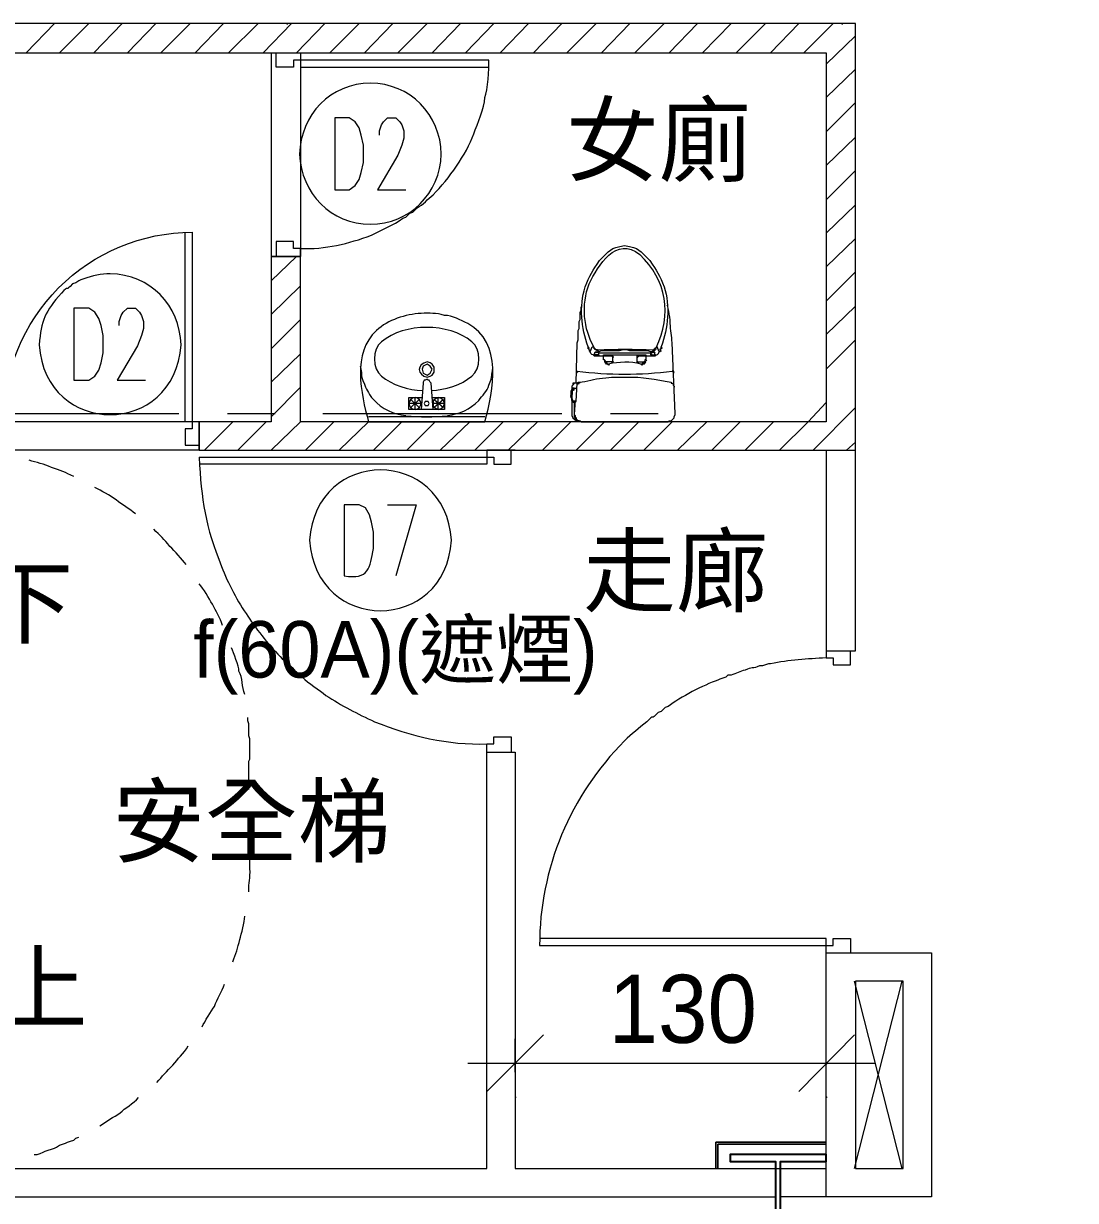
# Model space of a CAD drawing. Header units: millimetres. Extents: x 0 to 31017, y 0 to 21335.
# Drawn here: x 27074.4 to 27514, y 5114 to 5605.6 of the extents above; entities that cross this region are included whole.
import ezdxf
from ezdxf import colors
from ezdxf.entities.mleader import LeaderData, LeaderLine
from ezdxf.enums import TextEntityAlignment as Align
from ezdxf.math import Vec2, Vec3

# ---------------------------------------------------------------- set-up
doc = ezdxf.new("R2010")
doc.units = ezdxf.units.MM
doc.layers.add('PDF_幾何圖形', color=7, linetype='Continuous')
doc.layers.add('PDF_文字', color=7, linetype='Continuous')
doc.styles.add('PDF PMingLiU', font='')
doc.styles.get("Standard").update_dxf_attribs({"font": 'arial.ttf'})
doc.styles.get('PDF PMingLiU').set_extended_font_data('PMingLiU')

# ---------------------------------------------------------------- blocks, each defined once
blk = doc.blocks.new('3F建築底圖')
at = {"layer": 'PDF_幾何圖形', "lineweight": 0}
for points in [[(775.45, -1408.44), (555.79, -1408.44), (555.79, -1339.46), (543.52, -1339.46), (543.52, -1408.44), (513.47, -1408.44), (513.47, -1420.3), (787.73, -1420.3), (787.73, -1242.11), (-15.16, -1242.11), (-15.16, -1254.39), (775.45, -1254.39), (775.45, -1408.44), (755.56, -1408.44)], [(441.1, -1254.39), (452.95, -1242.11)], [(455.06, -1254.39), (467.34, -1242.11)], [(469.45, -1254.39), (481.3, -1242.11)], [(483.42, -1254.39), (495.27, -1242.11)], [(497.39, -1254.39), (509.66, -1242.11)], [(511.78, -1254.39), (523.63, -1242.11)], [(525.74, -1254.39), (538.02, -1242.11)], [(540.13, -1254.39), (551.98, -1242.11)], [(554.1, -1254.39), (565.95, -1242.11)], [(568.07, -1254.39), (580.34, -1242.11)], [(582.46, -1254.39), (594.31, -1242.11)], [(596.42, -1254.39), (608.7, -1242.11)], [(610.81, -1254.39), (622.67, -1242.11)], [(624.78, -1254.39), (636.63, -1242.11)], [(639.17, -1254.39), (651.02, -1242.11)], [(653.14, -1254.39), (664.99, -1242.11)], [(667.11, -1254.39), (679.38, -1242.11)], [(681.5, -1254.39), (693.35, -1242.11)], [(695.46, -1254.39), (707.74, -1242.11)], [(709.85, -1254.39), (721.7, -1242.11)], [(723.82, -1254.39), (735.67, -1242.11)], [(737.79, -1254.39), (750.06, -1242.11)], [(752.18, -1254.39), (764.03, -1242.11)], [(766.14, -1254.39), (778.42, -1242.11)], [(781.8, -1242.11), (782.23, -1242.53)], [(775.45, -1259.04), (787.73, -1247.19)], [(775.45, -1273.01), (787.73, -1261.16)], [(775.45, -1287.4), (787.73, -1275.12)], [(775.45, -1301.36), (787.73, -1289.51)], [(775.45, -1315.75), (787.73, -1303.48)], [(775.45, -1329.72), (787.73, -1317.87)], [(775.45, -1343.69), (787.73, -1331.84)], [(543.52, -1349.61), (554.1, -1339.46)], [(775.45, -1358.08), (787.73, -1345.8)], [(543.52, -1363.58), (555.79, -1351.73)], [(670.91, -1392.36), (671.34, -1375.43), (671.76, -1374.16), (671.76, -1370.35), (672.18, -1369.51), (672.18, -1367.39), (672.18, -1366.54), (672.61, -1365.7), (672.61, -1362.73), (673.03, -1361.89), (673.03, -1360.62), (673.45, -1359.77)], [(775.45, -1372.05), (787.73, -1360.2)], [(543.52, -1377.97), (555.79, -1365.7)], [(670.49, -1399.56), (670.07, -1405.48), (670.49, -1405.9), (670.49, -1406.33), (670.91, -1406.75), (670.91, -1407.17), (671.34, -1407.6), (671.76, -1408.02), (672.61, -1408.02), (673.03, -1408.44), (709.43, -1408.44), (709.85, -1408.02), (710.7, -1408.02), (711.12, -1407.6), (711.97, -1406.75), (711.97, -1406.33), (712.39, -1405.48), (712.39, -1405.06), (711.12, -1375.43)], [(775.45, -1386.44), (787.73, -1374.16)], [(543.52, -1391.94), (555.79, -1380.09)], [(675.99, -1377.55), (675.99, -1377.12), (676.42, -1377.55), (675.99, -1377.12), (676.42, -1377.55), (675.99, -1377.12), (676.42, -1377.55), (675.99, -1377.12), (676.42, -1377.55), (675.99, -1377.12)], [(676.42, -1378.39), (676.42, -1377.97), (675.99, -1377.97), (675.99, -1377.55), (676.42, -1377.97)], [(676.84, -1378.82), (676.42, -1378.39), (676.42, -1378.82), (676.84, -1379.24), (677.69, -1377.12), (678.11, -1377.12)], [(678.11, -1380.51), (678.53, -1380.93), (682.34, -1380.93), (682.34, -1380.51), (700.12, -1380.51), (700.12, -1380.93), (703.93, -1380.93), (704.35, -1380.51)], [(678.53, -1377.55), (678.96, -1377.97)], [(678.53, -1380.51), (678.96, -1379.24), (679.38, -1379.66), (678.96, -1379.24), (679.38, -1379.66), (678.96, -1379.24), (679.38, -1379.66), (678.96, -1379.24), (679.38, -1379.66), (678.96, -1379.24), (679.38, -1379.24), (679.8, -1379.66), (679.38, -1379.24), (679.8, -1379.24), (680.23, -1379.66), (702.23, -1379.66)], [(678.96, -1380.51), (678.53, -1380.51), (678.96, -1380.93), (678.53, -1380.51), (678.96, -1380.93), (678.53, -1380.51), (678.96, -1380.93), (678.53, -1380.51), (678.96, -1380.93), (678.53, -1380.51), (678.96, -1380.93)], [(703.08, -1380.93), (702.66, -1380.51), (702.23, -1380.51), (702.66, -1380.93), (702.23, -1380.51), (702.66, -1380.93), (702.23, -1380.51), (702.66, -1380.93), (702.23, -1380.51), (702.23, -1379.24), (700.96, -1378.82), (693.35, -1378.82), (692.08, -1378.39), (690.81, -1378.39), (689.11, -1378.82), (681.5, -1378.82), (680.23, -1379.24), (680.23, -1380.51), (680.65, -1380.93), (680.23, -1380.51), (680.65, -1380.93), (680.23, -1380.51), (680.65, -1380.93), (680.23, -1380.51), (680.65, -1380.93), (680.23, -1380.51), (679.38, -1380.51), (679.8, -1380.93), (679.38, -1380.51), (678.96, -1380.51), (679.38, -1380.93), (678.96, -1380.51), (679.38, -1380.93)], [(679.8, -1378.39), (679.38, -1378.39), (679.8, -1378.82), (679.38, -1378.39), (679.8, -1378.82), (679.38, -1378.39), (679.8, -1378.82)], [(679.8, -1379.24), (680.23, -1379.24), (680.65, -1379.66), (680.23, -1379.24), (680.65, -1379.66), (680.23, -1379.24), (680.65, -1379.66), (680.23, -1379.24), (680.65, -1379.66), (680.23, -1379.24), (680.23, -1380.93)], [(682.77, -1382.63), (682.34, -1382.63), (682.34, -1380.93), (685.73, -1380.93), (686.15, -1381.36), (685.73, -1380.93), (686.15, -1380.93), (686.57, -1381.36)], [(686.15, -1380.93), (686.15, -1381.36), (686.57, -1381.78), (686.15, -1381.36), (686.57, -1381.78)], [(686.15, -1381.36), (686.15, -1383.05), (686.57, -1383.47)], [(696.73, -1381.36), (696.31, -1380.93), (696.73, -1380.93), (697.16, -1381.36), (696.73, -1380.93), (700.12, -1380.93), (700.12, -1382.63), (700.54, -1383.05)], [(696.31, -1380.93), (696.31, -1381.36), (696.73, -1381.78), (696.31, -1381.36), (696.73, -1381.78)], [(696.31, -1381.36), (696.31, -1383.05), (696.73, -1383.47), (697.16, -1383.9), (696.73, -1383.47), (696.31, -1383.47)], [(703.08, -1379.24), (702.66, -1379.24), (703.08, -1379.66), (702.66, -1379.24), (702.23, -1379.24), (702.66, -1379.66), (702.23, -1379.24), (702.66, -1379.66), (702.23, -1379.24), (702.66, -1379.66), (702.23, -1379.24), (702.66, -1379.66), (702.23, -1379.24), (702.23, -1380.93)], [(702.66, -1378.39), (703.08, -1378.39), (703.5, -1378.82), (703.08, -1378.39), (703.5, -1378.82), (703.08, -1378.39), (703.5, -1378.82)], [(702.66, -1380.51), (703.08, -1380.51), (703.5, -1380.93)], [(703.5, -1380.51), (703.93, -1380.51), (704.35, -1380.93), (703.93, -1380.51), (704.35, -1380.93), (703.93, -1380.51), (704.35, -1380.93), (703.93, -1380.51), (704.35, -1380.93), (703.93, -1380.51), (704.35, -1380.93), (703.93, -1380.51), (703.5, -1379.24), (703.93, -1379.66), (703.5, -1379.24), (703.93, -1379.66), (703.5, -1379.24), (703.93, -1379.66), (703.5, -1379.24), (703.93, -1379.66), (703.5, -1379.24), (703.08, -1379.24), (703.5, -1379.66), (703.08, -1379.24), (703.5, -1379.66)], [(703.08, -1380.51), (703.5, -1380.51), (703.93, -1380.93), (703.5, -1380.51), (703.93, -1380.93)], [(703.5, -1378.39), (703.5, -1377.97), (703.93, -1377.97), (704.35, -1378.39)], [(703.93, -1377.97), (703.93, -1377.55), (704.35, -1377.97)], [(703.93, -1377.55), (704.35, -1377.55)], [(705.62, -1379.24), (704.77, -1377.12), (704.35, -1377.12)], [(706.04, -1378.39), (706.04, -1377.97), (706.47, -1377.97), (706.47, -1377.55), (706.89, -1377.97)], [(706.47, -1378.82), (706.04, -1378.39), (706.04, -1378.82), (706.47, -1379.24)], [(706.47, -1377.55), (706.47, -1377.12), (706.89, -1377.55), (706.47, -1377.12), (706.89, -1377.55), (706.47, -1377.12), (706.89, -1377.55), (706.47, -1377.12), (706.89, -1377.55), (706.47, -1377.12)], [(608.7, -1389.82), (609.97, -1389.4), (610.81, -1388.98), (611.66, -1387.71), (611.66, -1385.59), (610.81, -1384.32), (609.97, -1383.9), (608.7, -1383.47)], [(683.19, -1383.05), (682.77, -1382.63), (682.77, -1383.05), (683.19, -1383.47)], [(686.15, -1383.47), (685.73, -1383.47), (686.15, -1383.9), (685.73, -1383.47), (683.19, -1383.47), (682.77, -1383.05), (682.77, -1383.47)], [(683.61, -1383.9), (683.19, -1383.9), (683.61, -1384.32), (683.19, -1383.9)], [(684.04, -1384.32), (683.61, -1383.9), (684.04, -1384.32), (684.46, -1384.74), (684.04, -1384.32), (684.46, -1384.74), (684.04, -1384.32), (684.46, -1384.32), (684.88, -1384.74)], [(684.04, -1384.32), (683.61, -1383.9), (684.04, -1384.32)], [(686.15, -1383.05), (686.15, -1383.47), (686.57, -1383.9), (686.15, -1383.47), (686.57, -1383.9)], [(696.31, -1383.05), (696.31, -1383.47), (696.73, -1383.9), (696.31, -1383.47), (696.73, -1383.9)], [(696.73, -1383.47), (699.27, -1383.47)], [(699.27, -1383.9), (698.85, -1383.9), (699.27, -1384.32), (698.85, -1383.9), (698.43, -1384.32), (698.85, -1384.74), (698.43, -1384.32), (698.85, -1384.74), (698.43, -1384.32), (698, -1384.32), (698.43, -1384.74), (698, -1384.32), (698.43, -1384.74)], [(699.7, -1383.47), (699.27, -1383.47), (699.27, -1383.9), (699.7, -1384.32), (699.27, -1383.9), (699.7, -1384.32)], [(700.12, -1382.63), (699.7, -1382.63), (699.7, -1383.05), (700.12, -1383.47), (699.7, -1383.05), (699.7, -1383.47), (700.12, -1383.9)], [(611.24, -1403.37), (610.39, -1392.36), (609.97, -1391.94), (609.55, -1391.09), (609.12, -1391.09), (608.7, -1390.67), (607.85, -1391.09), (607.43, -1391.09), (607.01, -1391.94), (607.01, -1392.36), (606.16, -1403.37)], [(671.34, -1387.71), (670.91, -1387.28), (671.34, -1387.28), (671.76, -1387.71)], [(670.91, -1387.28), (670.91, -1387.71), (671.34, -1388.13), (670.91, -1387.71)], [(711.55, -1387.28), (711.12, -1387.28), (711.55, -1387.71), (711.55, -1387.28), (711.97, -1387.71)], [(543.52, -1406.33), (555.79, -1394.05)], [(582.46, -1392.78), (582.88, -1394.05), (583.3, -1394.9), (584.15, -1396.17), (584.57, -1397.02), (585.42, -1398.29), (586.27, -1399.13)], [(669.64, -1392.36), (669.64, -1392.78), (669.64, -1393.21), (669.22, -1393.63), (669.22, -1394.9), (668.8, -1395.75), (668.8, -1396.59), (669.22, -1397.02), (668.8, -1396.59), (668.8, -1397.02), (669.22, -1397.44), (668.8, -1397.02), (669.22, -1397.44), (668.8, -1397.02), (668.8, -1397.44)], [(669.22, -1398.71), (669.22, -1399.13), (669.64, -1399.56), (670.91, -1399.98), (671.34, -1392.36), (669.64, -1392.36), (670.07, -1392.78), (669.64, -1392.36), (670.07, -1392.78), (669.64, -1392.36), (670.07, -1392.78), (669.64, -1392.36), (670.07, -1392.78)], [(669.64, -1399.98), (669.22, -1399.56), (669.64, -1399.98), (669.22, -1399.56), (669.64, -1394.9), (670.07, -1395.32), (669.64, -1394.9), (669.64, -1394.48)], [(670.07, -1394.48), (669.64, -1394.48), (670.07, -1394.9)], [(670.49, -1394.9), (670.07, -1394.48), (670.91, -1394.48)], [(671.34, -1392.78), (671.34, -1392.36), (671.76, -1392.78), (671.34, -1392.36), (671.76, -1392.36), (672.18, -1392.78)], [(671.76, -1392.36), (671.76, -1391.94), (672.18, -1391.94), (672.61, -1392.36)], [(710.7, -1391.94), (710.7, -1392.36), (711.12, -1392.36), (711.97, -1393.21)], [(711.55, -1392.78), (711.55, -1393.21), (711.97, -1393.63), (711.97, -1394.05)], [(610.81, -1398.29), (615.89, -1398.29), (615.89, -1403.37), (601.08, -1403.37), (601.08, -1398.29), (606.58, -1398.29)], [(606.16, -1400.83), (601.08, -1400.83)], [(605.31, -1399.13), (601.93, -1402.52)], [(601.93, -1399.13), (605.31, -1402.52)], [(603.62, -1403.37), (603.62, -1398.29)], [(615.89, -1400.83), (611.24, -1400.83)], [(615.47, -1399.13), (611.66, -1402.52)], [(611.66, -1399.13), (615.47, -1402.52)], [(613.35, -1403.37), (613.35, -1398.29)], [(669.22, -1398.29), (668.8, -1397.86), (668.8, -1397.44), (669.22, -1397.86)], [(668.8, -1397.86), (668.8, -1398.29), (669.64, -1399.13)], [(670.49, -1400.83), (670.07, -1400.4), (669.64, -1399.98), (670.07, -1400.4), (669.64, -1399.98), (669.64, -1399.56), (669.22, -1399.13), (669.22, -1405.9), (669.64, -1406.75), (670.07, -1407.17)], [(669.22, -1399.13), (669.22, -1399.56), (669.64, -1399.98), (670.49, -1400.83), (670.07, -1400.4)], [(669.22, -1399.56), (669.64, -1399.56), (670.07, -1399.98)], [(670.07, -1399.56), (670.07, -1406.33), (670.49, -1406.75), (670.49, -1407.17), (670.91, -1407.17), (671.34, -1407.6), (671.76, -1408.02), (672.18, -1408.02), (671.34, -1408.02), (670.91, -1407.6), (670.49, -1407.6)], [(755.99, -1420.3), (767.84, -1408.44), (775.45, -1400.4)], [(405.12, -1405.06), (505, -1405.06)], [(525.32, -1405.06), (545.21, -1405.06)], [(565.1, -1405.06), (664.99, -1405.06)], [(685.3, -1405.06), (705.2, -1405.06)], [(769.95, -1420.3), (787.73, -1402.52)], [(515.59, -1420.3), (527.44, -1408.44)], [(529.55, -1420.3), (541.4, -1408.44)], [(543.52, -1420.3), (555.79, -1408.44)], [(557.91, -1420.3), (569.76, -1408.44)], [(571.88, -1420.3), (584.15, -1408.44), (632.82, -1408.44)], [(632.82, -1406.33), (584.15, -1406.33)], [(586.27, -1420.3), (598.12, -1408.44)], [(600.23, -1420.3), (612.08, -1408.44)], [(614.2, -1420.3), (626.47, -1408.44)], [(628.59, -1420.3), (640.44, -1408.44)], [(642.56, -1420.3), (654.83, -1408.44)], [(656.95, -1420.3), (668.8, -1408.44)], [(669.64, -1406.75), (670.49, -1407.6), (670.91, -1408.02)], [(670.91, -1420.3), (682.77, -1408.44)], [(685.3, -1420.3), (697.16, -1408.44)], [(699.27, -1420.3), (711.12, -1408.44)], [(713.24, -1420.3), (725.51, -1408.44)], [(727.63, -1420.3), (739.48, -1408.44)], [(741.6, -1420.3), (753.45, -1408.44)], [(783.92, -1420.3), (787.73, -1416.91)], [(534.21, -1562.08), (534.21, -1550.23), (534.63, -1549.38), (534.63, -1541.76), (534.63, -1540.92), (534.21, -1539.65), (534.21, -1534.57), (533.79, -1533.3), (533.79, -1532.03)], [(534.21, -1572.24), (534.21, -1584.09)], [(807.2, -1720.37), (787.31, -1642.07)], [(787.31, -1720.37), (807.2, -1642.07)], [(775.45, -1676.35), (775.88, -1676.78)], [(645.52, -1690.32), (645.94, -1690.75)], [(775.45, -1690.32), (775.88, -1690.75)], [(444.48, -1714.45), (445.75, -1714.45), (447.02, -1714.02), (448.29, -1713.6), (449.14, -1713.18), (452.95, -1711.91), (453.79, -1711.48), (455.06, -1710.64), (456.33, -1710.21), (457.6, -1709.79), (458.45, -1709.37), (459.72, -1708.94), (460.99, -1708.52), (461.83, -1707.67), (463.1, -1707.25)]]:
    blk.add_lwpolyline(points, dxfattribs=at)
at = {"layer": 'PDF_幾何圖形', "lineweight": 20}
for points in [[(775.45, -1408.44), (555.79, -1408.44), (555.79, -1339.46), (543.52, -1339.46), (543.52, -1408.44), (513.47, -1408.44), (513.47, -1420.3), (787.73, -1420.3), (787.73, -1242.11), (-15.16, -1242.11), (-15.16, -1254.39), (775.45, -1254.39), (775.45, -1408.44), (755.56, -1408.44)], [(543.52, -1254.39), (555.79, -1254.39)], [(543.52, -1339.46), (555.79, -1339.46)], [(513.47, -1420.3), (513.47, -1408.44)], [(645.52, -1420.3), (633.67, -1420.3)], [(775.45, -1420.3), (775.45, -1504.1), (787.73, -1504.1), (787.73, -1420.3)], [(26.32, -1720.37), (633.67, -1720.37), (633.67, -1546.42), (645.52, -1546.42), (645.52, -1720.37), (775.45, -1720.37)], [(775.45, -1732.22), (775.45, -1630.22), (787.73, -1630.22), (819.47, -1630.22), (819.47, -1732.22), (756.41, -1732.22)], [(787.73, -1642.07), (787.73, -1720.37)], [(26.32, -1732.22), (754.29, -1732.22)]]:
    blk.add_lwpolyline(points, dxfattribs=at)
at = {"layer": 'PDF_幾何圖形', "lineweight": 0}
for points in [[(550.29, -1242.53), (549.87, -1242.11)], [(678.96, -1377.97), (678.53, -1377.97), (678.53, -1377.55)], [(679.38, -1378.39), (678.96, -1378.39), (678.96, -1377.97)], [(680.23, -1378.82), (679.8, -1378.39)], [(680.23, -1379.66), (679.8, -1379.24)], [(703.08, -1378.82), (702.66, -1378.39)], [(608.7, -1384.32), (607.01, -1385.17), (606.58, -1386.44), (607.01, -1388.13), (608.7, -1388.98), (609.97, -1388.13), (610.81, -1386.44), (609.97, -1385.17)], [(683.19, -1383.9), (683.19, -1383.47), (682.77, -1383.47)], [(684.88, -1384.74), (684.46, -1384.32)], [(671.76, -1387.71), (671.34, -1387.28)], [(711.55, -1387.71), (711.12, -1387.28)], [(711.97, -1388.13), (711.55, -1387.71)], [(670.07, -1395.32), (669.64, -1394.9)], [(608.7, -1399.98), (607.85, -1399.98), (607.43, -1400.83), (607.85, -1401.67), (609.12, -1401.67), (609.55, -1400.83), (609.12, -1399.98)], [(613.35, -1398.29), (612.51, -1398.71), (611.24, -1399.56), (611.24, -1402.1), (612.51, -1402.94), (613.35, -1403.37), (614.62, -1402.94), (615.47, -1402.1), (615.89, -1400.83), (615.47, -1399.56), (614.62, -1398.71)], [(775.45, -1709.37), (729.32, -1709.37), (729.32, -1720.37), (729.32, -1709.37)], [(775.45, -1710.21), (730.17, -1710.21), (730.17, -1720.37), (730.17, -1710.21)]]:
    blk.add_lwpolyline(points, close=True, dxfattribs=at)
at = {"layer": 'PDF_幾何圖形', "lineweight": 5}
for points in [[(543.52, -1254.39), (543.52, -1339.46)], [(555.79, -1254.39), (555.79, -1257.35), (552.83, -1257.35), (552.83, -1260.31), (545.64, -1260.31), (545.64, -1254.39)], [(634.52, -1257.35), (555.79, -1257.35), (555.79, -1260.31), (634.52, -1260.31)], [(555.79, -1260.31), (555.79, -1339.46), (555.79, -1336.07), (552.83, -1336.07), (552.83, -1333.11), (545.64, -1333.11), (545.64, -1339.46)], [(598.54, -1323.37), (599.81, -1322.95), (601.5, -1321.26), (602.77, -1320.83), (604.47, -1319.14)], [(507.54, -1408.44), (428.82, -1408.44), (431.78, -1408.44), (431.78, -1411.41), (434.75, -1411.41), (434.75, -1418.18), (428.82, -1418.18)], [(513.47, -1408.44), (510.51, -1408.44), (510.51, -1411.41), (507.54, -1411.41), (507.54, -1418.18), (513.47, -1418.18)], [(513.47, -1420.3), (428.82, -1420.3)], [(633.67, -1420.3), (633.67, -1423.26), (636.63, -1423.26), (636.63, -1426.22), (643.83, -1426.22), (643.83, -1420.3)], [(513.47, -1423.26), (633.67, -1423.26), (633.67, -1426.22), (513.47, -1426.22)], [(775.45, -1504.1), (775.45, -1507.06), (778.42, -1507.06), (778.42, -1510.02), (785.61, -1510.02), (785.61, -1504.1)], [(752.18, -1509.6), (751.33, -1509.6), (750.06, -1510.02), (748.79, -1510.45), (747.52, -1510.45)], [(735.67, -1514.25), (734.4, -1514.25), (733.55, -1515.1), (731.01, -1515.95), (730.17, -1516.37)], [(709.43, -1527.37), (708.16, -1527.8), (706.47, -1529.49), (705.2, -1529.91)], [(633.67, -1546.42), (633.67, -1543.03), (636.63, -1543.03), (636.63, -1540.07), (643.83, -1540.07), (643.83, -1546.42)], [(775.45, -1630.22), (775.45, -1627.26), (778.42, -1627.26), (778.42, -1624.3), (785.61, -1624.3), (785.61, -1630.22)]]:
    blk.add_lwpolyline(points, dxfattribs=at)
at = {"layer": 'PDF_幾何圖形', "lineweight": 13}
for points in [[(570.18, -1311.52), (576.11, -1311.52), (578.65, -1309.83), (580.34, -1307.29), (581.19, -1304.33), (582.03, -1300.1), (582.03, -1292.9), (581.19, -1288.67), (580.34, -1285.71), (578.65, -1283.17), (576.11, -1281.47), (570.18, -1281.47)], [(460.99, -1391.09), (467.34, -1391.09), (469.88, -1389.4), (471.57, -1386.86), (472.42, -1383.9), (473.26, -1379.66), (473.26, -1372.47), (472.42, -1368.24), (471.57, -1365.27), (469.88, -1362.73), (467.34, -1361.04), (460.99, -1361.04)]]:
    blk.add_lwpolyline(points, close=True, dxfattribs=at)
for points in [[(588.81, -1288.67), (588.81, -1286.97), (589.65, -1284.44), (590.5, -1283.17), (592.19, -1281.47), (595.58, -1281.47), (597.27, -1283.17), (598.12, -1284.44), (598.96, -1286.97), (598.96, -1289.94), (598.12, -1292.9), (596.42, -1297.13), (587.96, -1311.52), (599.81, -1311.52)], [(480.03, -1368.24), (480.03, -1366.54), (480.88, -1364), (481.73, -1362.73), (483.42, -1361.04), (486.81, -1361.04), (488.5, -1362.73), (489.34, -1364), (490.19, -1366.54), (490.19, -1369.51), (489.34, -1372.47), (487.65, -1376.7), (479.19, -1391.09), (491.04, -1391.09)], [(586.27, -1461.35), (586.27, -1454.58), (585.42, -1450.35), (584.57, -1447.38), (582.88, -1444.42), (580.34, -1443.15), (573.99, -1443.15), (573.99, -1472.78)], [(592.19, -1443.15), (604.04, -1443.15), (595.58, -1472.78)]]:
    blk.add_lwpolyline(points, dxfattribs=at)
at = {"layer": 'PDF_幾何圖形', "lineweight": 5}
for points in [[(431.78, -1408.44, -0.415149), (510.51, -1329.3), (510.51, -1408.44), (507.54, -1408.44), (507.54, -1329.3)], [(476.22, -1346.65, 0.090377), (465.22, -1348.77), (463.95, -1349.19), (463.1, -1349.61), (461.83, -1350.46), (460.56, -1350.88)], [(691.23, -1541.76, 0.200027), (655.68, -1627.26), (775.45, -1627.26), (775.45, -1624.3), (655.68, -1624.3)]]:
    blk.add_lwpolyline(points, format="xyb", dxfattribs=at)
at = {"layer": 'PDF_幾何圖形', "lineweight": 0}
blk.add_lwpolyline([(680.23, -1378.82), (679.8, -1378.39, -0.018179), (703.08, -1378.39), (703.5, -1378.39), (703.93, -1378.82)], format="xyb", dxfattribs=at)
at = {"layer": 'PDF_幾何圖形', "lineweight": 20}
blk.add_lwpolyline([(807.62, -1720.37), (807.62, -1642.07), (787.73, -1642.07), (787.73, -1720.37)], close=True, dxfattribs=at)
at = {"layer": 'PDF_幾何圖形', "lineweight": 9}
for points in [[(633.67, -1688.21), (657.37, -1664.5)], [(645.52, -1680.16), (645.52, -1666.2)], [(787.31, -1664.5), (764.03, -1688.21)], [(775.45, -1680.16), (775.45, -1666.2)], [(625.63, -1676.35), (645.52, -1676.35), (775.45, -1676.35), (795.77, -1676.35)]]:
    blk.add_lwpolyline(points, dxfattribs=at)
at = {"layer": 'PDF_幾何圖形', "lineweight": 25}
blk.add_lwpolyline([(735.25, -1752.96), (735.25, -1755.92), (775.45, -1755.92), (775.45, -1752.96), (756.41, -1752.96), (756.41, -1717.41), (775.45, -1717.41), (775.45, -1714.45), (735.25, -1714.45), (735.25, -1717.41), (754.29, -1717.41), (754.29, -1752.96)], close=True, dxfattribs=at)
at = {"layer": 'PDF_幾何圖形', "lineweight": 0}
for centre, radius, start, end in [((691.23, -1229.78), 158.76, 262.802, 277.198), ((608.49, -1321.95), 84.4, 264.0996, 275.9004)]:
    blk.add_arc(centre, radius, start, end, dxfattribs=at)
at = {"layer": 'PDF_幾何圖形', "lineweight": 5}
blk.add_arc((651.61, -1389.62), 158.05, 237.3651, 245.7483, dxfattribs=at)
for points in [[(632.82, -1273.01), (634.11, -1269.85), (634.66, -1261.04), (634.52, -1257.35)], [(585, -1267.08), (568.39, -1266.93), (555.74, -1280.29), (555.37, -1296.71)], [(614.62, -1296.71), (614.38, -1280.27), (601.48, -1266.91), (585, -1267.08)], [(628.17, -1288.24), (629.71, -1283.72), (632.77, -1277.49), (632.82, -1273.01)], [(611.24, -1313.64), (617.85, -1306.85), (624.9, -1297.01), (628.17, -1288.24)], [(555.37, -1296.71), (555.98, -1312.97), (568.55, -1326.06), (585, -1325.91)], [(585, -1325.91), (601.31, -1326.08), (614.14, -1312.98), (614.62, -1296.71)], [(604.47, -1319.14), (607.11, -1317.78), (608.87, -1315.39), (611.24, -1313.64)], [(585.42, -1330.57), (589.89, -1328.24), (594.63, -1326.4), (598.54, -1323.37)], [(555.79, -1336.07), (565.91, -1336.54), (576.04, -1334), (585.42, -1330.57)], [(505.85, -1376.28), (505.4, -1359.77), (492.94, -1346.83), (476.22, -1346.65)], [(460.56, -1350.88), (457.19, -1354.62), (459.29, -1350.95), (455.91, -1354.69)], [(455.91, -1354.69), (449.01, -1362.37), (447.46, -1366.13), (446.6, -1376.28)], [(446.6, -1376.28), (449.08, -1415.27), (503.35, -1415.15), (505.85, -1376.28)], [(618.86, -1457.96), (616.32, -1418.79), (562.06, -1418.77), (559.6, -1457.96)], [(513.47, -1423.26), (514.27, -1440.97), (516.09, -1452.26), (522.78, -1468.97)], [(559.6, -1457.96), (561.99, -1497.18), (616.4, -1497.16), (618.86, -1457.96)], [(522.78, -1468.97), (525.47, -1475.82), (529.62, -1483.87), (533.79, -1489.71)], [(533.79, -1489.71), (537.81, -1495.66), (543.01, -1502.43), (548.18, -1507.48)], [(548.18, -1507.48), (551.28, -1509.59), (553.24, -1512.62), (556.64, -1515.1)], [(775.45, -1507.06), (767.5, -1507.6), (759.96, -1507.81), (752.18, -1509.6)], [(741.6, -1512.14), (739.41, -1512.76), (737.86, -1513.63), (735.67, -1514.25)], [(747.52, -1510.45), (744.83, -1511.55), (744.28, -1511.04), (741.6, -1512.14)], [(556.64, -1515.1), (558.89, -1517.75), (563.79, -1520.44), (566.37, -1522.72)], [(730.17, -1516.37), (724.17, -1518.41), (714.4, -1523.48), (709.43, -1527.37)], [(586.69, -1533.72), (601.81, -1539.73), (617.37, -1543.56), (633.67, -1543.03)], [(700.54, -1533.72), (697.11, -1536.76), (694.18, -1538.52), (691.23, -1541.76)], [(705.2, -1529.91), (701.82, -1533.65), (703.91, -1529.98), (700.54, -1533.72)]]:
    blk.add_open_spline(points, degree=3, dxfattribs=at)
at = {"layer": 'PDF_幾何圖形', "lineweight": 0}
for points in [[(676.42, -1350.88), (680.13, -1343.14), (687.65, -1330.58), (697.58, -1338.61)], [(680.65, -1341.15), (685.16, -1336.83), (685.04, -1335.8), (691.23, -1334.8)], [(691.23, -1334.8), (697.42, -1335.8), (697.3, -1336.83), (701.81, -1341.15)], [(674.72, -1352.15), (676.47, -1347.35), (677.95, -1345.31), (680.65, -1341.15)], [(704.35, -1377.55), (711.03, -1363.67), (708.83, -1349.32), (697.58, -1338.61)], [(701.81, -1341.15), (704.51, -1345.31), (705.99, -1347.34), (707.74, -1352.15)], [(678.53, -1377.55), (674.01, -1369.52), (673, -1359.6), (676.42, -1350.88)], [(675.99, -1377.12), (673.02, -1369.15), (672.24, -1360.33), (674.72, -1352.15)], [(707.74, -1352.15), (710.34, -1360.08), (709.33, -1369.38), (706.47, -1377.12)], [(710.28, -1367.39), (710.36, -1366.28), (709.5, -1360.63), (709.01, -1359.77)], [(606.16, -1363.16), (599.52, -1363.68), (592.42, -1365.71), (587.54, -1370.35)], [(615.89, -1364), (612.33, -1362.88), (609.85, -1363.18), (606.16, -1363.16)], [(625.63, -1367.39), (622.56, -1366.03), (619.35, -1364.1), (615.89, -1364)], [(587.54, -1370.35), (577.22, -1379.71), (581.06, -1396.61), (584.15, -1408.44)], [(627.32, -1375.01), (617.56, -1366.97), (599.42, -1367.04), (589.65, -1375.01)], [(632.82, -1408.44), (636.36, -1395.05), (640.43, -1375.47), (625.63, -1367.39)], [(711.12, -1375.43), (710.83, -1372.77), (710.41, -1370.1), (710.28, -1367.39)], [(589.65, -1375.01), (585.67, -1377.92), (585.67, -1386.49), (589.65, -1389.4)], [(627.32, -1389.4), (631.3, -1386.49), (631.3, -1377.92), (627.32, -1375.01)], [(678.11, -1380.51), (677.02, -1380.68), (677.01, -1379.27), (676.42, -1378.82)], [(704.35, -1380.51), (705.44, -1380.68), (705.44, -1379.27), (706.04, -1378.82)], [(580.76, -1385.17), (581.82, -1388.62), (580.39, -1387.79), (582.46, -1392.78)], [(608.7, -1383.47), (604.23, -1384.33), (604.42, -1389.03), (608.7, -1389.82)], [(634.52, -1393.21), (636.4, -1388.61), (635.26, -1389.37), (636.21, -1386.01)], [(698, -1384.32), (693.65, -1383.29), (688.82, -1383.37), (684.46, -1384.32)], [(589.65, -1389.4), (593.74, -1392.88), (601.21, -1395.41), (606.58, -1395.32)], [(610.39, -1395.32), (615.93, -1395.31), (623.16, -1393.01), (627.32, -1389.4)], [(672.18, -1391.94), (675.49, -1391.64), (678.59, -1390.33), (681.92, -1390.25)], [(681.92, -1390.25), (685.92, -1389.62), (687.65, -1389.84), (691.65, -1389.82)], [(691.65, -1389.82), (699.07, -1389.45), (703.84, -1390.89), (710.7, -1391.94)], [(630.28, -1399.56), (631.8, -1397.43), (633.7, -1395.7), (634.52, -1393.21)], [(586.27, -1399.13), (589.71, -1403.07), (594.69, -1405.33), (599.81, -1405.9)], [(603.62, -1398.29), (600.26, -1398.8), (600.26, -1402.85), (603.62, -1403.37)], [(603.62, -1403.37), (606.97, -1402.85), (606.97, -1398.8), (603.62, -1398.29)], [(617.16, -1405.9), (622.74, -1404.85), (626.15, -1403.67), (630.28, -1399.56)], [(451.68, -1427.49), (448.64, -1425.98), (445.38, -1425.55), (442.37, -1424.53)], [(460.99, -1431.3), (457.48, -1429.71), (455.51, -1428.59), (451.68, -1427.49)], [(478.76, -1441.03), (475.96, -1439.28), (472.75, -1437.3), (469.88, -1435.95)], [(486.81, -1446.96), (484.27, -1444.68), (481.35, -1443.23), (478.76, -1441.03)], [(501.2, -1460.5), (498.87, -1457.58), (497.03, -1455.92), (494.42, -1453.31)], [(507.97, -1468.12), (506.3, -1465.93), (503.17, -1462.48), (501.2, -1460.5)], [(518.97, -1484.63), (517.34, -1482.41), (515.32, -1477.86), (513.47, -1476.16)], [(523.2, -1493.52), (522.26, -1490.31), (520.29, -1487.56), (518.97, -1484.63)], [(529.98, -1512.56), (530.25, -1510.44), (527.6, -1505.14), (527.01, -1502.83)], [(532.52, -1522.3), (531.13, -1519.15), (531.75, -1515.59), (529.98, -1512.56)], [(534.63, -1595.09), (534.41, -1592.66), (535.09, -1585.89), (534.21, -1584.09)], [(534.21, -1604.83), (533.98, -1600.76), (534.93, -1599.4), (534.63, -1595.09)], [(530.4, -1624.72), (531.22, -1622.23), (532.21, -1617.57), (532.52, -1614.99)], [(527.44, -1634.03), (528.74, -1630.65), (529.63, -1628.26), (530.4, -1624.72)], [(519.82, -1652.65), (520.95, -1649.44), (522.72, -1646.52), (524.05, -1643.34)], [(514.74, -1661.12), (515.67, -1659.11), (518.48, -1654.4), (519.82, -1652.65)], [(502.47, -1677.2), (504.48, -1674.33), (506.9, -1672.72), (508.81, -1669.16)], [(495.69, -1684.4), (498.11, -1681.87), (499.72, -1679.7), (502.47, -1677.2)], [(480.46, -1697.09), (482.42, -1695.07), (485.82, -1693.38), (488.08, -1690.75)], [(471.99, -1702.6), (474.6, -1700.61), (477.58, -1698.89), (480.46, -1697.09)]]:
    blk.add_open_spline(points, degree=3, dxfattribs=at)
at = {"layer": 'PDF_幾何圖形', "lineweight": 13}
blk.add_open_spline([(573.99, -1472.78), (584.36, -1474.55), (584.79, -1469.45), (586.27, -1461.35)], degree=3, dxfattribs=at)
at = {"layer": 'PDF_文字', "attachment_point": 4, "style": 'PDF PMingLiU'}
for s, insert, char_height in [('女廁', (666.68, -1292.41), 28.436), ('走廊', (673.88, -1472.29), 28.436), ('下', (422.05, -1485.41), 28.44), ('f(60A)(遮煙)', (510.93, -1507.05), 23.602), ('安全梯', (477.07, -1576.83), 28.436), ('上', (427.97, -1645.4), 28.44), ('130', (684.46, -1653.86), 28.436)]:
    blk.add_mtext(s, dxfattribs=dict(at, insert=insert, char_height=char_height))
blk = doc.blocks.new('_DetailCallout')
at = {"color": 0, "linetype": 'ByBlock', "lineweight": -2, "transparency": 16777216}
blk.add_line((8, 0), (-8, 0), dxfattribs=at)
blk.add_circle((0, 0), 8, dxfattribs=at)
at = {"color": 0, "transparency": 16777216}
for tag, p in [('視圖號碼', (0, 1)), ('圖紙號碼', (0, -6))]:
    blk.add_attdef(tag, text='', height=3, dxfattribs=at).set_placement(p, align=Align.CENTER)

msp = doc.modelspace()

# ---------------------------------------------------------------- block references
msp.add_blockref('3F建築底圖', (26634.36, 6847.73))

# ---------------------------------------------------------------- leaders
at = {"color": 54}
ml = msp.add_multileader_block('Standard', dxfattribs=at)
ml.set_content('_DetailCallout', color=54, scale=15)
ml.set_attribute('視圖號碼', '冷藏庫', width=0)
ml.set_attribute('圖紙號碼', 'A機', width=0)
ml.set_leader_properties()
ml.build(insert=Vec2(0, 0))
ml.multileader.update_dxf_attribs({"leader_type": 0})
ctx = ml.context
ctx.base_point, ctx.plane_origin = Vec3(29838.44, 5795.86), Vec3(29958.44, 5795.86)
notes = []
notes.append((ctx, [(0, (0, 0, 0), (0, 0), (1, 0), 1, [])]))
ctx.block.insert = Vec3(29958.44, 5795.86)
at = {"color": 230}
ml = msp.add_multileader_block('Standard', dxfattribs=at)
ml.set_content('_DetailCallout', color=230, scale=15)
ml.set_attribute('視圖號碼', '冷藏庫', width=0)
ml.set_attribute('圖紙號碼', 'A機', width=0)
ml.set_leader_properties()
ml.build(insert=Vec2(0, 0))
ml.multileader.update_dxf_attribs({"leader_type": 0})
ctx = ml.context
ctx.base_point, ctx.plane_origin = Vec3(29234.45, 5540.76), Vec3(29354.45, 5540.76)
notes.append((ctx, [(0, (0, 0, 0), (0, 0), (1, 0), 1, [])]))
ctx.block.insert = Vec3(29354.45, 5540.76)
at = {"color": 30}
ml = msp.add_multileader_block('Standard', dxfattribs=at)
ml.set_content('_DetailCallout', color=30, scale=15)
ml.set_attribute('視圖號碼', '冷藏庫', width=0)
ml.set_attribute('圖紙號碼', 'A', width=0)
ml.set_leader_properties()
ml.build(insert=Vec2(0, 0))
ml.multileader.update_dxf_attribs({"leader_type": 0})
ctx = ml.context
ctx.base_point, ctx.plane_origin = Vec3(29710.71, 5353.36), Vec3(29830.71, 5353.36)
notes.append((ctx, [(0, (0, 0, 0), (0, 0), (1, 0), 1, [])]))
ctx.block.insert = Vec3(29830.71, 5353.36)
for ctx, leaders in notes:
    for number, flags, end, landing, length, lines in leaders:
        leader = LeaderData()
        leader.index, (leader.has_last_leader_line, leader.has_dogleg_vector, leader.attachment_direction) = number, flags
        leader.last_leader_point, leader.dogleg_vector, leader.dogleg_length = Vec3(end), Vec3(landing), length
        for number, points, colour, breaks in lines:
            line = LeaderLine()
            line.index, line.vertices, line.color, line.breaks = number, Vec3.list(points), colors.encode_raw_color(colour), breaks
            leader.lines.append(line)
        ctx.leaders.append(leader)

doc.saveas('drawing.dxf')
